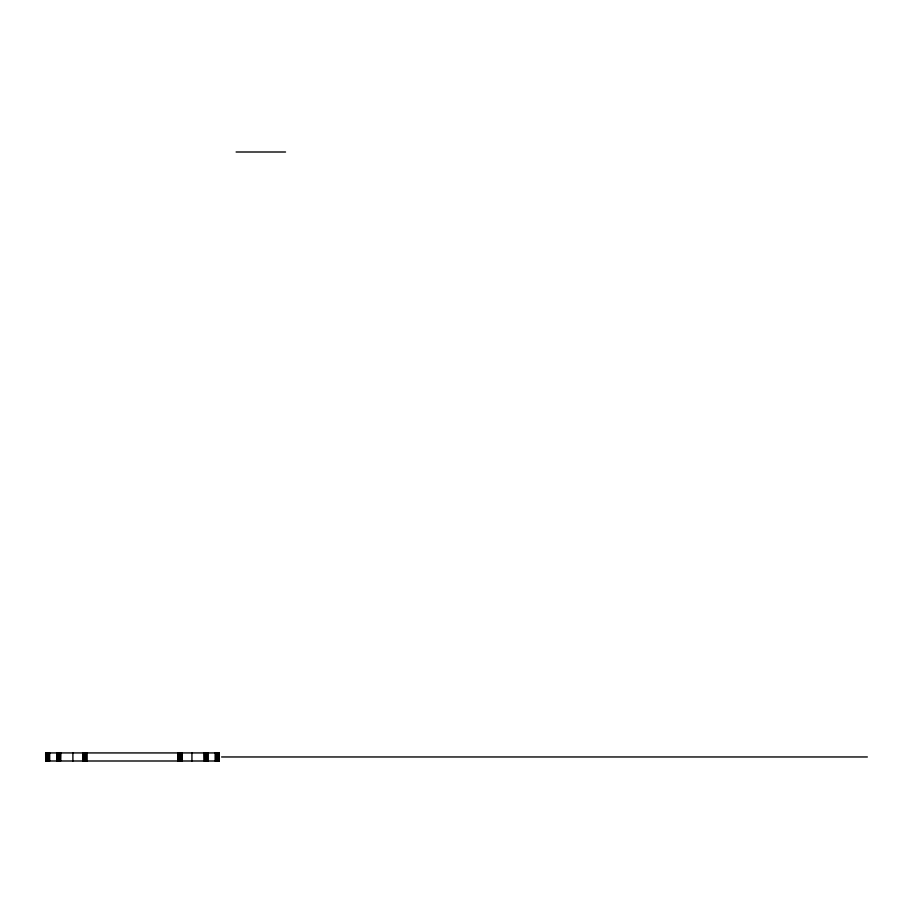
<?xml version="1.0" encoding="UTF-8"?>
<svg xmlns="http://www.w3.org/2000/svg" width="913" height="913" viewBox="0 0 913 913"><rect width="100%" height="100%" fill="white"/><g stroke="black" fill="none" stroke-linecap="round" stroke-linejoin="round"><path stroke-width="1.37" d="M236.113 152.003L285.541 152.003M221.597 756.968L867.35 756.968M219.006 752.928L219.017 760.997M218.812 752.928L218.812 760.997M218.538 752.928L218.538 760.997M218.196 752.928L218.196 760.997M217.785 752.928L217.785 760.997M217.317 752.928L217.317 760.997M216.815 752.928L216.815 760.997M216.278 752.928L216.278 760.997M215.719 752.928L215.719 760.997M215.137 752.928L215.137 760.997M208.073 752.928L208.073 760.997M207.502 752.928L207.502 760.997M206.943 752.928L206.943 760.997M206.406 752.928L206.406 760.997M205.893 752.928L205.893 760.997M205.436 752.928L205.436 760.997M205.026 752.928L205.026 760.997M204.683 752.928L204.683 760.997M204.409 752.928L204.409 760.997M204.044 752.928L204.204 760.997M191.935 752.928L191.935 760.997M181.847 752.928L181.847 760.997M181.687 752.928L181.687 760.997M181.482 752.928L181.482 760.997M181.208 752.928L181.208 760.997M180.865 752.928L180.865 760.997M180.454 752.928L180.454 760.997M179.998 752.928L179.998 760.997M179.484 752.928L179.484 760.997M178.948 752.928L178.948 760.997M178.389 752.928L178.389 760.997M177.807 752.928L177.807 760.997M87.009 752.928L87.009 760.997M86.438 752.928L86.438 760.997M85.879 752.928L85.879 760.997M85.343 752.928L85.343 760.997M84.829 752.928L84.829 760.997M84.373 752.928L84.373 760.997M83.962 752.928L83.962 760.997M83.619 752.928L83.619 760.997M83.345 752.928L83.345 760.997M83.14 752.928L83.14 760.997M82.98 752.928L82.98 760.997M72.892 752.928L72.892 760.997M60.783 752.928L60.623 760.997M60.418 752.928L60.418 760.997M60.144 752.928L60.144 760.997M59.802 752.928L59.802 760.997M59.391 752.928L59.391 760.997M58.934 752.928L58.934 760.997M58.421 752.928L58.421 760.997M57.884 752.928L57.884 760.997M57.325 752.928L57.325 760.997M56.743 752.928L56.743 760.997M49.69 752.928L49.69 760.997M49.108 752.928L49.108 760.997M48.549 752.928L48.549 760.997M48.012 752.928L48.012 760.997M47.499 752.928L47.499 760.997M47.042 752.928L47.042 760.997M46.631 752.928L46.631 760.997M46.289 752.928L46.289 760.997M46.015 752.928L46.015 760.997M45.81 752.928L45.81 760.997M219.177 752.928L45.65 752.928L45.696 760.997L219.177 760.997L219.131 752.928"/></g></svg>
